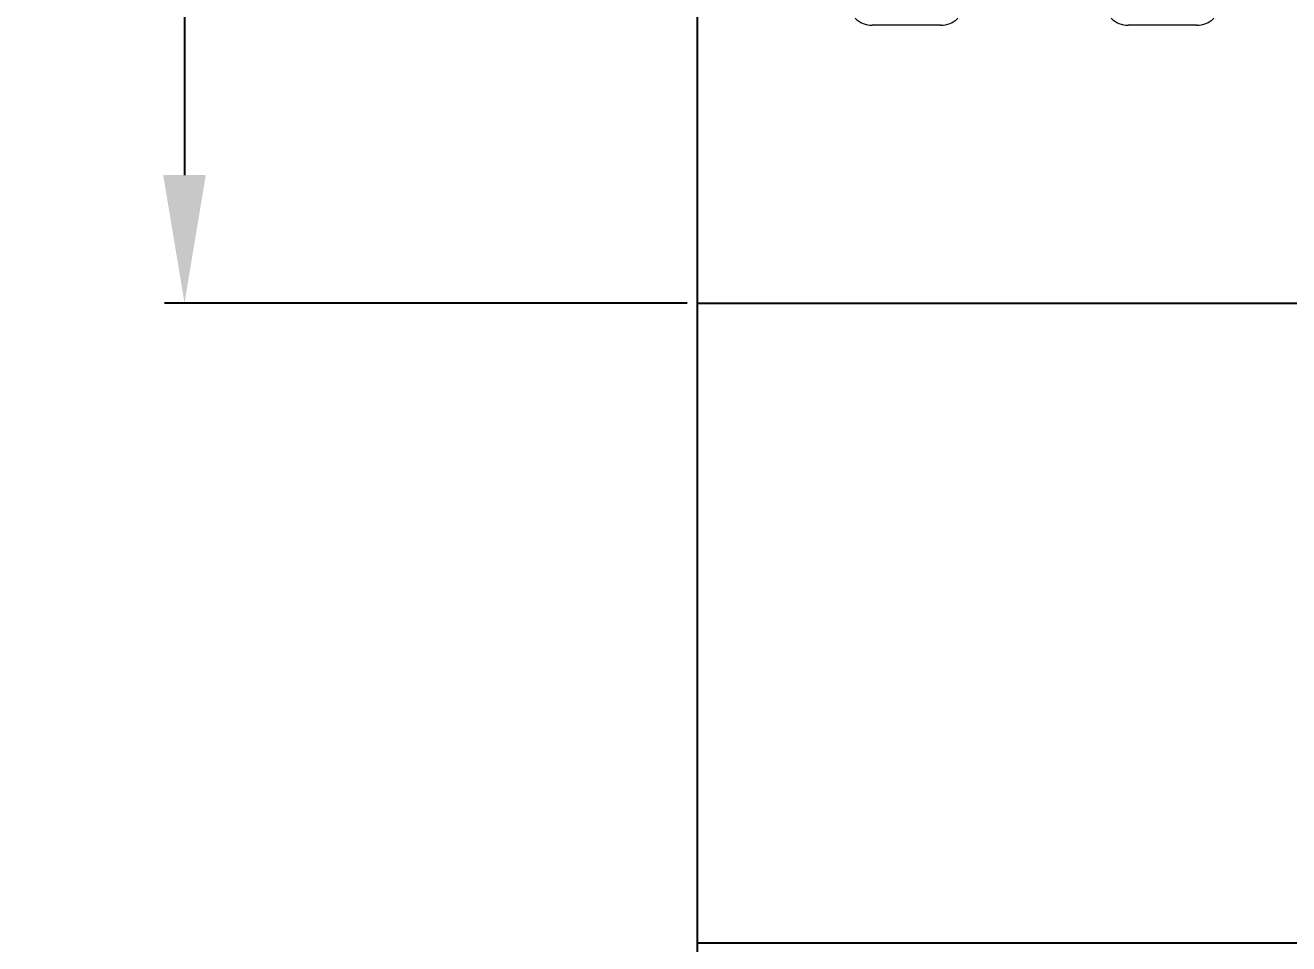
# Model space of a CAD drawing. Header units: millimetres. Extents: x 42356 to 50646, y 31507 to 39566.
# Drawn here: x 47491 to 47570, y 37707.5 to 37764.9 of the extents above; entities that cross this region are included whole.
import ezdxf

# ---------------------------------------------------------------- set-up
doc = ezdxf.new("R2010")
doc.units = ezdxf.units.MM
doc.layers.add('! NO PLOT !', color=7, linetype='Continuous', true_color=0xff75dd, plot=False)
doc.layers.add('000-PI-Oprema', color=30, linetype='Continuous', lineweight=5)
doc.layers.add('SI-ORMAR-Oprema', color=30, linetype='Continuous', lineweight=5)
doc.layers.add('002-PI-Kabelska kanalica', color=150, linetype='Continuous')
doc.styles.get("Standard").update_dxf_attribs({"font": 'arial.ttf'})
doc.dimstyles.new('ISO-25-lb', dxfattribs={"dimtxt": 8, "dimasz": 8, "dimexe": 1.25, "dimexo": 0.625, "dimtad": 1, "dimtxsty": 'Standard', "dimcen": 5, "dimadec": 0, "dimazin": 0, "dimtfac": 1, "dimtmove": 0, "dimatfit": 3, "dimfxl": 0, "dimarcsym": 0})

# ---------------------------------------------------------------- blocks, each defined once
blk = doc.blocks.new('*U132')
at = {"layer": '002-PI-Kabelska kanalica'}
blk.add_line((-20, -100), (-20, 580), dxfattribs=at)
blk = doc.blocks.new('*D310')
at = {"layer": '! NO PLOT !', "color": 0, "linetype": 'Continuous', "lineweight": -2, "ltscale": 0.25, "transparency": 16777216}
for p, q in [((47532.401, 37887.519), (47499.706, 37887.519)), ((47500.956, 37879.519), (47500.956, 37755.519)), ((47532.401, 37747.519), (47499.706, 37747.519))]:
    blk.add_line(p, q, dxfattribs=at)
at = {"layer": '! NO PLOT !', "color": 0, "ltscale": 0.25, "transparency": 16777216}
for points in [[(47499.622, 37879.519), (47502.289, 37879.519), (47500.956, 37887.519)], [(47499.622, 37755.519), (47502.289, 37755.519), (47500.956, 37747.519)]]:
    blk.add_solid(points, dxfattribs=at)
at = {"layer": 'Defpoints', "color": 0, "ltscale": 0.25, "transparency": 16777216}
for p in [(47533.026, 37887.519), (47500.956, 37747.519), (47533.026, 37747.519)]:
    blk.add_point(p, dxfattribs=at)
at = {"layer": '! NO PLOT !', "color": 0, "ltscale": 0.25, "transparency": 16777216, "insert": (47496.246, 37817.519), "char_height": 8, "attachment_point": 5, "rotation": 90}
blk.add_mtext('140', dxfattribs=at)
blk = doc.blocks.new('*U321')
at = {"layer": '002-PI-Kabelska kanalica'}
for p, q in [((-20, -100), (-20, 439)), ((20, -100), (20, 439)), ((-20, -100), (20, -100))]:
    blk.add_line(p, q, dxfattribs=at)
blk = doc.blocks.new('RGZE05P + RXG12BD')
at = {"layer": '000-PI-Oprema'}
blk.add_line((52349.437, 38136.619), (52345.146, 38136.619), dxfattribs=at)
for centre, start, end in [((52345.146, 38138.131), 225, 270), ((52349.437, 38138.131), 270, 315)]:
    blk.add_arc(centre, 1.512, start, end, dxfattribs=at)
blk = doc.blocks.new('*U337')
at = {"layer": 'SI-ORMAR-Oprema'}
blk.add_blockref('RGZE05P + RXG12BD', (-52347.191, -38187.619), dxfattribs=at)
blk = doc.blocks.new('*U338')
at = {"layer": '000-PI-Oprema', "color": 0, "linetype": 'ByBlock', "lineweight": -2, "transparency": 16777216}
blk.add_blockref('*U337', (0, 0), dxfattribs=at)
blk.add_blockref('*U337', (16, 0), dxfattribs=at)

msp = doc.modelspace()

# ---------------------------------------------------------------- block references
for name, p, rotation in [('*U132', (47513.026, 38147.519), 180), ('*U321', (47633.026, 37727.519), 270)]:
    msp.add_blockref(name, p, dxfattribs=dict(rotation=rotation))
at = {"layer": '000-PI-Oprema'}
msp.add_blockref('*U338', (47546.014, 37815.881), dxfattribs=at)

# ---------------------------------------------------------------- dimensions: what is measured, and where the dimension line sits
at = {"layer": '! NO PLOT !', "ltscale": 0.25}
dim = msp.add_linear_dim(base=(47500.956, 37747.519), p1=(47533.026, 37887.519), p2=(47533.026, 37747.519), angle=90, dimstyle='ISO-25-lb', dxfattribs=at)
dim.commit()
dim.dimension.update_dxf_attribs({"geometry": '*D310', "text_midpoint": (47496.246, 37817.519)})

doc.saveas('drawing.dxf')
